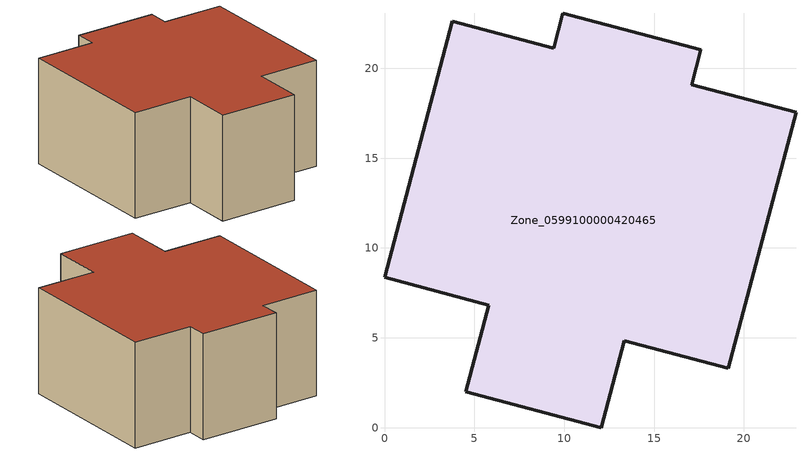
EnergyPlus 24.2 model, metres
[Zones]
Zone_0599100000420465
 floor ground (C_G): 5.8,6.82 0,8.36 3.76,22.61 9.42,21.11 9.93,23.06 17.61,21.02 17.1,19.09 22.9,17.55 19.14,3.3 13.34,4.83 12.06,0 4.53,1.99 z0
 wall outside (C_F): 17.1,19.09 17.61,21.02 9.93,23.06 9.42,21.11 3.76,22.61 0,8.36 5.8,6.82 4.53,1.99 12.06,0 13.34,4.83 19.14,3.3 22.9,17.55 17.1,19.09 z0:10.25
 roof outside (C_R): 5.8,6.82 4.53,1.99 12.06,0 13.34,4.83 19.14,3.3 22.9,17.55 17.1,19.09 17.61,21.02 9.93,23.06 9.42,21.11 3.76,22.61 0,8.36 z10.25
[BUILDING]
Pand.0599100000420465: North Axis=0; Terrain=City; Loads Convergence Tolerance Value=0.04; Temperature Convergence Tolerance Value=0.4; Solar Distribution=FullExterior; Maximum Number of Warmup Days=25; Minimum Number of Warmup Days=1
[Site:Location]
Rotterdam.The.Hague.AP_ZH_NLD Design_Conditions: Latitude=51.96; Longitude=4.45; Time Zone=1; Elevation=-4.5
[SITE:GROUNDTEMPERATURE:BUILDINGSURFACE]
18, 18, 18, 18, 18, 18, 18, 18, 18, 18, 18, 18
[MATERIAL] Thermal Absorptance=0.9; Solar Absorptance=0.7; Visible Absorptance=0.7
Name | Roughness | Thickness | Conductivity | Density | Specific Heat
G.D.2006-2014 | MediumSmooth | 0.15 | 0.06 | 540 | 1210
F.D.2006-2014 | Rough | 0.3 | 0.12 | 1920 | 840
R.D.2006-2014 | MediumRough | 0.2 | 0.08 | 1500 | 1000
[CONSTRUCTION]
C_G: G.D.2006-2014
C_F: F.D.2006-2014
C_R: R.D.2006-2014
[ZONE]
Zone_0599100000420465: Type=1; Multiplier=1; Ceiling Height=Autocalculate; Volume=Autocalculate; Floor Area=autocalculate; Part of Total Floor Area=Yes
[ZONEINFILTRATION:DESIGNFLOWRATE]
Infil_Zone_0599100000420465: Zone or ZoneList or Space or SpaceList=Zone_0599100000420465; Schedule=AlwaysOn; Design Flow Rate Calculation Method=Flow/Area; Flow Rate per Floor Area=0.0021; Constant Term Coefficient=1; Temperature Term Coefficient=0; Velocity Term Coefficient=0; Velocity Squared Term Coefficient=0
[HVACTEMPLATE:ZONE:IDEALLOADSAIRSYSTEM]
Zone_0599100000420465: Maximum Heating Supply Air Temperature=50; Minimum Cooling Supply Air Temperature=13; Maximum Heating Supply Air Humidity Ratio=0.0156; Minimum Cooling Supply Air Humidity Ratio=0.0077; Heating Limit=NoLimit; Cooling Limit=NoLimit; Dehumidification Control Type=ConstantSensibleHeatRatio; Cooling Sensible Heat Ratio=0.7; Dehumidification Setpoint=60; Humidification Control Type=None; Humidification Setpoint=30; Outdoor Air Method=None; Outdoor Air Flow Rate per Person=0.00944; Outdoor Air Flow Rate per Zone Floor Area=0; Outdoor Air Flow Rate per Zone=0; Demand Controlled Ventilation Type=None; Outdoor Air Economizer Type=NoEconomizer; Heat Recovery Type=None; Sensible Heat Recovery Effectiveness=0.7; Latent Heat Recovery Effectiveness=0.65
[ZONECONTROL:THERMOSTAT]
ThermostatControl_Zone_0599100000420465: Zone or ZoneList=Zone_0599100000420465; Control Type Schedule=DualSetpointControlType; Control 1=Thermostat_Zone_0599100000420465; Temperature Difference Between Cutout And Setpoint=0
[THERMOSTATSETPOINT:DUALSETPOINT]
Thermostat_Zone_0599100000420465: Heating Setpoint Temperature Schedule=HeatingSetpoint_Zone_0599100000420465; Cooling Setpoint Temperature Schedule=CoolingSetpoint_Zone_0599100000420465
[SCHEDULE:COMPACT]
HeatingSetpoint_Zone_0599100000420465: Through: 12/31, For: AllDays, Until: 24:00, 21
CoolingSetpoint_Zone_0599100000420465: Through: 12/31, For: AllDays, Until: 24:00, 24
DualSetpointControlType: Through: 12/31, For: AllDays, Until: 24:00, 4
AlwaysOn: Through: 12/31, For: AllDays, Until: 24:00, 1
